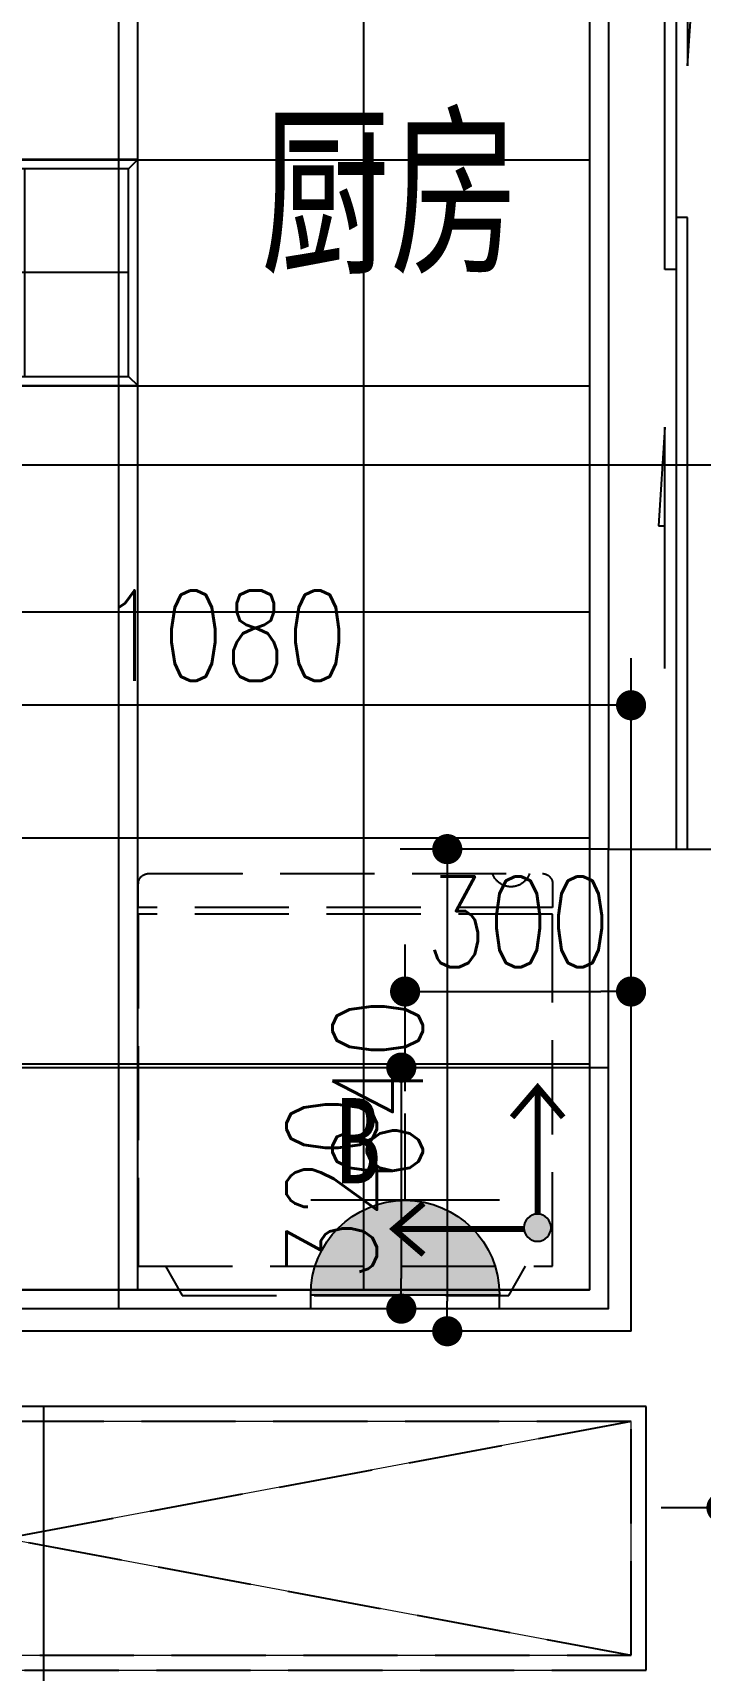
# Model space of a CAD drawing. Header units: inches. Extents: x -2597087 to 134135, y -662679 to 20000.
# Drawn here: x 7204 to 8090, y -35802 to -33628 of the extents above; entities that cross this region are included whole.
import ezdxf
from ezdxf.enums import TextEntityAlignment as Align

# ---------------------------------------------------------------- set-up
doc = ezdxf.new("R2010")
doc.units = ezdxf.units.IN
doc.header["$LTSCALE"] = 100
doc.header["$MEASUREMENT"] = 0
doc.linetypes.add('CENTER', pattern=[50.8, 31.75, -6.35, 6.35, -6.35])
doc.linetypes.add('DASH', pattern=[0.35, 0.25, -0.1])
doc.layers.get('0').update_dxf_attribs({"linetype": 'CONTINUOUS'})
doc.layers.get('Defpoints').update_dxf_attribs({"linetype": 'CONTINUOUS'})
for name, color, linetype in [('-04给水图层', 142, 'CENTER'), ('C天-CEILITE', 5, 'CONTINUOUS'), ('DOOR', 4, 'CONTINUOUS'), ('EQUIP-动力', 3, 'CONTINUOUS'), ('EQUIP-动力-DIM', 3, 'CONTINUOUS'), ('floor', 8, 'CONTINUOUS'), ('RC', 1, 'CONTINUOUS'), ('RC-dim', 3, 'CONTINUOUS'), ('WALL', 7, 'CONTINUOUS'), ('wall-dim', 3, 'CONTINUOUS'), ('WALL-FSL', 1, 'CONTINUOUS')]:
    doc.layers.add(name, color=color, linetype=linetype)
for name, color, linetype, lineweight in [('KBF', 1, 'CONTINUOUS', 0), ('PUB_TEXT', 2, 'CONTINUOUS', 0), ('平天共', 1, 'CONTINUOUS', 0)]:
    doc.layers.add(name, color=color, linetype=linetype, lineweight=lineweight)
doc.styles.add('st', font='', dxfattribs={"width": 0.7})
doc.styles.get("Standard").update_dxf_attribs({"font": 'txt.shx', "width": 0.8, "bigfont": 'GBCBIG.shx'})
doc.styles.add('宋体', font='', dxfattribs={"width": 0.8})
doc.styles.get('st').set_extended_font_data('SimSun')
doc.styles.get('宋体').set_extended_font_data('SimSun')
doc.dimstyles.new('50', dxfattribs={"dimscale": 50, "dimtxt": 2.4, "dimasz": 0.8, "dimexe": 1.25, "dimexo": 0.6, "dimgap": 0.65, "dimtad": 1, "dimdec": 0, "dimdsep": 46, "dimtxsty": 'Standard', "dimblk1": 'DOT', "dimblk2": 'DOT', "dimsah": 1, "dimcen": 2.5, "dimclrd": 3, "dimclre": 3, "dimclrt": 3, "dimadec": 0, "dimazin": 0, "dimtfac": 1, "dimtdec": 0, "dimtix": 1, "dimtmove": 2, "dimatfit": 0, "dimldrblk": 'DOT', "dimfxl": 5, "dimfxlon": 1, "dimarcsym": 0})

# ---------------------------------------------------------------- blocks, each defined once
blk = doc.blocks.new('$DorLib2D$00000131')
at = {"color": 0, "linetype": 'Continuous'}
for p, q in [((0.15, 0.125), (0.2319, 0.1973)), ((0.2319, 0.1973), (0.2319, 0.125)), ((-0.5, 0.125), (-0.5, 0)), ((0.0192, 0.125), (-0.5, 0.125)), ((0.0192, 0), (0.0192, 0.125)), ((0.35, 0.125), (0.15, 0.125)), ((-0.5, 0), (0.0192, 0)), ((-0.024, 0), (0.5, 0)), ((-0.024, -0.125), (-0.024, 0)), ((0.5, 0), (0.5, -0.125)), ((-0.35, -0.125), (-0.15, -0.125)), ((-0.2319, -0.1973), (-0.2319, -0.125)), ((-0.15, -0.125), (-0.2319, -0.1973)), ((0.5, -0.125), (-0.024, -0.125))]:
    blk.add_line(p, q, dxfattribs=at)
blk = doc.blocks.new('A$C0AC157FA')
at = {"color": 1, "linetype": 'DASH', "ltscale": 5}
blk.add_lwpolyline([(514.1, 521.1), (491.6, 560.1), (58.4, 560.1), (35.9, 521.1)], dxfattribs=at)
blk.add_lwpolyline([(0, 54), (550, 54), (550, 521.1), (0, 521.1)], close=True, dxfattribs=at)
blk.add_lwpolyline([(550, 45), (550, 13.5, -0.414214), (536.5, 0), (13.5, 0, -0.414214), (0, 13.5), (0, 45)], format="xyb", close=True, dxfattribs=at)
blk.add_arc((55.3, -8.3), 25.8, 18.8595, 161.1405, dxfattribs=at)
blk = doc.blocks.new('pkgds')
blk.add_hatch(color=1).paths.add_polyline_path([(162250.7, -60662.2, 1), (162296, -60662.2, 1)])
at = {"color": 1, "const_width": 10}
for points in [[(162317.9, -60473.2), (162275.5, -60423.6), (162233.1, -60473.2)], [(162275.5, -60639.7), (162275.5, -60423.6)], [(162090.3, -60704.9), (162040.7, -60662.5), (162090.3, -60620.1)], [(162250.7, -60662.5), (162040.7, -60662.5)]]:
    blk.add_lwpolyline(points, dxfattribs=at)
at = {"color": 1}
blk.add_circle((162273.4, -60662.2), 22.6, dxfattribs=at)
blk = doc.blocks.new('A$C7E671F70')
at = {"layer": 'C天-CEILITE', "color": 8}
for p, q in [((12.2, 287.8), (0, 300)), ((287.8, 287.8), (300, 300)), ((12.2, 12.2), (0, 0)), ((287.8, 12.2), (300, 0))]:
    blk.add_line(p, q, dxfattribs=at)
at = {"layer": 'C天-CEILITE', "color": 1}
blk.add_lwpolyline([(0, 300), (300, 300), (300, 0), (0, 0)], close=True, dxfattribs=at)
at = {"layer": 'C天-CEILITE', "color": 8}
blk.add_lwpolyline([(12.2, 287.8), (287.8, 287.8), (287.8, 12.2), (12.2, 12.2)], close=True, dxfattribs=at)
at = {"layer": 'RC', "color": 8}
for p, q in [((150, 287.8), (150, 12.2)), ((12.2, 150), (287.8, 150))]:
    blk.add_line(p, q, dxfattribs=at)
blk = doc.blocks.new('A$C305E440D')
at = {"layer": 'RC'}
blk.add_blockref('A$C7E671F70', (0, -300), dxfattribs=at)
blk = doc.blocks.new('_Dot')
at = {"color": 0, "linetype": 'ByBlock', "lineweight": -2}
blk.add_line((-0.5, 0), (-1, 0), dxfattribs=at)
at = {"color": 0, "linetype": 'ByBlock', "const_width": 0.5}
blk.add_lwpolyline([(-0.25, 0, 1), (0.25, 0, 1)], format="xyb", close=True, dxfattribs=at)
blk = doc.blocks.new('*D1205')
at = {"layer": 'Defpoints', "color": 0, "transparency": 16777216}
for p in [(8467.9, -35586.4), (8117.9, -35802.1), (8467.9, -35802.1)]:
    blk.add_point(p, dxfattribs=at)
at = {"layer": 'RC-dim', "color": 3, "lineweight": -2, "transparency": 16777216}
for p, q in [((8117.9, -35772.1), (8117.9, -35523.9)), ((8467.9, -35772.1), (8467.9, -35523.9)), ((8077.9, -35586.4), (8037.9, -35586.4)), ((8117.9, -35586.4), (8467.9, -35586.4)), ((8507.9, -35586.4), (8547.9, -35586.4))]:
    blk.add_line(p, q, dxfattribs=at)
at = {"layer": 'RC-dim', "color": 3, "lineweight": -2, "transparency": 16777216, "xscale": 40, "yscale": 40, "zscale": 40}
blk.add_blockref('_Dot', (8117.9, -35586.4), dxfattribs=at)
at = {"layer": 'RC-dim', "color": 3, "lineweight": -2, "transparency": 16777216, "xscale": 40, "yscale": 40, "zscale": 40, "rotation": 180}
blk.add_blockref('_Dot', (8467.9, -35586.4), dxfattribs=at)
at = {"layer": 'RC-dim', "color": 3, "transparency": 16777216, "insert": (8263.2, -35495.2), "char_height": 120, "attachment_point": 5}
blk.add_mtext('350', dxfattribs=at)
blk = doc.blocks.new('42aaaa')
at = {"color": 8, "linetype": 'DASH', "ltscale": 5}
blk.add_lwpolyline([(1589047.1, -154876.8), (1589047.1, -154845.3, 0.414214), (1589033.6, -154831.8), (1588510.6, -154831.8, 0.414214), (1588497.1, -154845.3), (1588497.1, -154876.8)], format="xyb", close=True, dxfattribs=at)
blk.add_lwpolyline([(1588497.1, -154885.8), (1589047.1, -154885.8), (1589047.1, -155352.9), (1588497.1, -155352.9)], close=True, dxfattribs=at)
blk.add_lwpolyline([(1589011.2, -155352.9), (1588988.7, -155391.9), (1588555.4, -155391.9), (1588532.9, -155352.9)], dxfattribs=at)
blk.add_arc((1588552.4, -154823.5), 25.8, 198.8595, 341.1405, dxfattribs=at)
at = {"layer": 'EQUIP-动力', "color": 8, "linetype": 'DASH', "ltscale": 5}
for points in [[(1590073, -155889.3), (1588373, -155889.3), (1588373, -155539.3), (1590073, -155539.3)], [(1590053, -155869.3), (1588393, -155869.3), (1588393, -155559.3), (1590053, -155559.3)]]:
    blk.add_lwpolyline(points, close=True, dxfattribs=at)
for points in [[(1588393, -155559.3), (1590053, -155869.3)], [(1590053, -155559.3), (1588393, -155869.3)]]:
    blk.add_lwpolyline(points, dxfattribs=at)
blk = doc.blocks.new('safre2cdas')
at = {"linetype": 'ByBlock', "lineweight": -2}
h = blk.add_hatch(color=0, dxfattribs=at)
edge = h.paths.add_edge_path()
edge.add_ellipse((-141.7, 0), major_axis=(-88.6, 88.6), ratio=1, start_angle=135, end_angle=315, ccw=False)
edge.add_line((-141.7, -125.2), (-141.7, 125.2))
at = {"color": 0, "linetype": 'ByBlock', "lineweight": -2}
for p, q in [((-160.3, 125.2), (-141.7, 125.2)), ((-141.7, 125.2), (-141.7, -125.2)), ((-16.4, -125.2), (-16.4, 125.2)), ((-16.4, 0), (98.6, 0)), ((-160.3, -125.2), (-141.7, -125.2))]:
    blk.add_line(p, q, dxfattribs=at)
at = {"color": 0, "linetype": 'ByBlock', "lineweight": -2, "extrusion": (0, 0, -1)}
blk.add_ellipse((-141.7, 0), major_axis=(88.6, 88.6), ratio=1, start_param=-0.785398, end_param=2.356194, dxfattribs=at)
blk = doc.blocks.new('*D1225')
at = {"layer": 'Defpoints', "color": 0, "transparency": 16777216}
for p in [(7997.9, -34901.1), (7697.9, -35063.2), (7997.9, -35063.2)]:
    blk.add_point(p, dxfattribs=at)
at = {"layer": 'EQUIP-动力-DIM', "color": 3, "lineweight": -2, "transparency": 16777216}
for p, q in [((7697.9, -35033.2), (7697.9, -34838.6)), ((7997.9, -35033.2), (7997.9, -34838.6)), ((7737.9, -34901.1), (7957.9, -34901.1))]:
    blk.add_line(p, q, dxfattribs=at)
at = {"layer": 'EQUIP-动力-DIM', "color": 3, "lineweight": -2, "transparency": 16777216, "xscale": 40, "yscale": 40, "zscale": 40, "rotation": 180}
blk.add_blockref('_Dot', (7697.9, -34901.1), dxfattribs=at)
at = {"layer": 'EQUIP-动力-DIM', "color": 3, "lineweight": -2, "transparency": 16777216, "xscale": 40, "yscale": 40, "zscale": 40}
blk.add_blockref('_Dot', (7997.9, -34901.1), dxfattribs=at)
at = {"layer": 'EQUIP-动力-DIM', "color": 3, "transparency": 16777216, "insert": (7847.9, -34808.6), "char_height": 120, "attachment_point": 5}
blk.add_mtext('300', dxfattribs=at)
blk = doc.blocks.new('*D1290')
at = {"layer": 'Defpoints', "color": 0, "transparency": 16777216}
for p in [(7997.9, -34712.1), (7753.9, -35352.1), (7997.9, -35352.1)]:
    blk.add_point(p, dxfattribs=at)
at = {"layer": 'wall-dim', "color": 3, "lineweight": -2, "transparency": 16777216}
for p, q in [((7967.9, -34712.1), (7691.4, -34712.1)), ((7753.9, -34752.1), (7753.9, -35312.1)), ((7967.9, -35352.1), (7691.4, -35352.1))]:
    blk.add_line(p, q, dxfattribs=at)
at = {"layer": 'wall-dim', "color": 3, "lineweight": -2, "transparency": 16777216, "xscale": 40, "yscale": 40, "zscale": 40}
for p, rotation in [((7753.9, -34712.1), 90), ((7753.9, -35352.1), 270)]:
    blk.add_blockref('_Dot', p, dxfattribs=dict(at, rotation=rotation))
at = {"layer": 'wall-dim', "color": 3, "transparency": 16777216, "insert": (7661.4, -35032.1), "char_height": 120, "attachment_point": 5, "rotation": 90}
blk.add_mtext('640', dxfattribs=at)
blk = doc.blocks.new('*D1291')
at = {"layer": 'Defpoints', "color": 0, "transparency": 16777216}
for p in [(6917.9, -34521.1), (6917.9, -34802.1), (7997.9, -34802.1)]:
    blk.add_point(p, dxfattribs=at)
at = {"layer": 'wall-dim', "color": 3, "lineweight": -2, "transparency": 16777216}
for p, q in [((6917.9, -34772.1), (6917.9, -34458.6)), ((7997.9, -34772.1), (7997.9, -34458.6)), ((7957.9, -34521.1), (6957.9, -34521.1))]:
    blk.add_line(p, q, dxfattribs=at)
at = {"layer": 'wall-dim', "color": 3, "lineweight": -2, "transparency": 16777216, "xscale": 40, "yscale": 40, "zscale": 40, "rotation": 180}
blk.add_blockref('_Dot', (6917.9, -34521.1), dxfattribs=at)
at = {"layer": 'wall-dim', "color": 3, "lineweight": -2, "transparency": 16777216, "xscale": 40, "yscale": 40, "zscale": 40}
blk.add_blockref('_Dot', (7997.9, -34521.1), dxfattribs=at)
at = {"layer": 'wall-dim', "color": 3, "transparency": 16777216, "insert": (7457.9, -34428.6), "char_height": 120, "attachment_point": 5}
blk.add_mtext('1080', dxfattribs=at)
blk = doc.blocks.new('*D1365')
at = {"layer": 'Defpoints', "color": 0, "transparency": 16777216}
for p in [(7576, -35002.1), (7576, -35322.1), (7692.9, -35322.1)]:
    blk.add_point(p, dxfattribs=at)
at = {"layer": 'floor', "color": 3, "lineweight": -2, "transparency": 16777216}
for p, q in [((7606, -35002.1), (7755.4, -35002.1)), ((7692.9, -35042.1), (7692.9, -35282.1)), ((7606, -35322.1), (7755.4, -35322.1))]:
    blk.add_line(p, q, dxfattribs=at)
at = {"layer": 'floor', "color": 3, "lineweight": -2, "transparency": 16777216, "xscale": 40, "yscale": 40, "zscale": 40}
for p, rotation in [((7692.9, -35002.1), 90), ((7692.9, -35322.1), 270)]:
    blk.add_blockref('_Dot', p, dxfattribs=dict(at, rotation=rotation))
at = {"layer": 'floor', "color": 3, "transparency": 16777216, "insert": (7600.4, -35162.1), "char_height": 120, "attachment_point": 5, "rotation": 90}
blk.add_mtext('320', dxfattribs=at)

msp = doc.modelspace()

# ---------------------------------------------------------------- hatches: boundary and pattern name
at = {"layer": 'RC'}
h = msp.add_hatch(dxfattribs=at)
h.set_pattern_fill('_USER', color=8, scale=300, double=1, pattern_type=0)
h.set_pattern_definition([(0, (7942.9, -35297.1), (0, 300), []), (90, (7942.9, -35297.1), (-300, 2e-14), [])])
h.paths.add_polyline_path([(6747.892, -33702.103), (6872.884, -33702.103), (6872.884, -34602.103), (6747.892, -34602.103), (6747.892, -34697.103), (6972.895, -34697.103), (6972.895, -35297.103), (7942.895, -35297.103), (7942.895, -32657.103), (7862.895, -32657.103), (7862.895, -32627.103), (6972.895, -32627.103), (6972.895, -32657.103), (6747.892, -32657.103)])

# ---------------------------------------------------------------- linework, layer by layer
at = {"layer": 'floor'}
for p, q in [((7317.895, -35322.103), (7317.895, -32602.103)), ((6847.895, -34202.103), (10817.895, -34202.103)), ((6947.895, -35002.103), (7967.895, -35002.103)), ((7217.895, -35452.103), (7217.895, -37002.103))]:
    msp.add_line(p, q, dxfattribs=at)
at = {"layer": 'RC', "color": 8}
msp.add_lwpolyline([(6747.892, -33702.103), (6747.892, -32657.103), (6972.895, -32657.103), (6972.895, -32627.103), (7862.895, -32627.103), (7862.895, -32657.103), (7942.895, -32657.103), (7942.895, -35297.103), (6972.895, -35297.103), (6972.895, -35197.103), (6972.895, -35197.103), (6972.895, -34697.103), (6747.892, -34697.103), (6747.892, -34602.103)], dxfattribs=at)
at = {"layer": 'RC'}
msp.add_lwpolyline([(8117.895, -33112.103), (7967.895, -33112.103), (7967.895, -34712.103), (8117.895, -34712.103)], close=True, dxfattribs=at)
at = {"layer": 'WALL'}
for p, q in [((7997.895, -35352.103), (7997.895, -34712.103)), ((7997.895, -34712.103), (8117.895, -34712.103)), ((7997.895, -35352.103), (6917.895, -35352.103)), ((8017.895, -35452.103), (6917.895, -35452.103)), ((8017.895, -35802.103), (8017.895, -35452.103))]:
    msp.add_line(p, q, dxfattribs=at)
at = {"layer": 'WALL-FSL'}
msp.add_lwpolyline([(7997.895, -33112.103), (7967.895, -33112.103), (7967.895, -32632.103), (7887.895, -32632.103), (7887.895, -32032.103), (6947.895, -32032.103), (6947.895, -32632.103), (6347.895, -32632.103), (6347.895, -34722.103), (6947.895, -34722.103), (6947.895, -35222.103), (6947.895, -35222.103), (6947.895, -35322.103), (7967.895, -35322.103), (7967.895, -34712.103), (7997.895, -34712.103)], dxfattribs=at)
at = {"layer": '平天共', "color": 2}
msp.add_lwpolyline([(6317.895, -35802.103), (8017.895, -35802.103), (8017.895, -35452.103), (6317.895, -35452.103)], close=True, dxfattribs=at)
at = {"layer": '平天共', "color": 1}
msp.add_lwpolyline([(6337.895, -35782.103), (7997.895, -35782.103), (7997.895, -35472.103), (6337.895, -35472.103)], close=True, dxfattribs=at)
for points in [[(7997.895, -35472.103), (6337.895, -35782.103)], [(6337.895, -35472.103), (7997.895, -35782.103)]]:
    msp.add_lwpolyline(points, dxfattribs=at)

# ---------------------------------------------------------------- block references
at = {"layer": '-04给水图层', "xscale": -1}
msp.add_blockref('42aaaa', (1596390.859, 120087.209), dxfattribs=at)
at = {"layer": 'DOOR', "xscale": 1600, "yscale": -120, "zscale": -1600, "rotation": 270}
msp.add_blockref('$DorLib2D$00000131', (8057.895, -33912.103), dxfattribs=at)
at = {"layer": 'EQUIP-动力', "xscale": -1}
msp.add_blockref('42aaaa', (1596390.859, 120087.209), dxfattribs=at)
at = {"layer": 'EQUIP-动力', "rotation": 90.00000000000001}
msp.add_blockref('safre2cdas', (7697.895, -35161.831), dxfattribs=at)
at = {"layer": 'KBF', "linetype": 'Continuous', "rotation": 180}
msp.add_blockref('A$C0AC157FA', (7893.777, -34744.603), dxfattribs=at)
at = {"layer": 'RC', "color": 8, "xscale": -1, "rotation": 270}
msp.add_blockref('A$C305E440D', (7343.131, -34096.737), dxfattribs=at)
at = {"layer": 'RC', "color": 1, "xscale": -0.7999999998137355, "yscale": 0.7999999998137355, "zscale": 0.7999999998137355, "rotation": 90}
msp.add_blockref('pkgds', (-40656.16, 94604.132), dxfattribs=at)

# ---------------------------------------------------------------- texts
at = {"layer": 'EQUIP-动力', "style": '宋体', "width": 0.8}
msp.add_text('B', height=113.256, rotation=0.000251, dxfattribs=at).set_placement((7635.581, -35099.238), align=Align.MIDDLE_CENTER)
at = {"layer": 'PUB_TEXT', "linetype": 'ByBlock', "style": 'st', "width": 0.7}
msp.add_text('厨房', height=180, dxfattribs=at).set_placement((7506.253, -33929.017))

# ---------------------------------------------------------------- dimensions: what is measured, and where the dimension line sits
at = {"layer": 'EQUIP-动力-DIM'}
dim = msp.add_linear_dim(base=(7997.895, -34901.14), p1=(7697.895, -35063.199), p2=(7997.895, -35063.199), angle=180, dimstyle='50', dxfattribs=at)
dim.commit()
dim.dimension.update_dxf_attribs({"geometry": '*D1225', "text_midpoint": (7847.895, -34808.64)})
at = {"layer": 'floor'}
dim = msp.add_linear_dim(base=(7692.888, -35322.103), p1=(7576.038, -35002.103), p2=(7576.038, -35322.103), angle=90, dimstyle='50', override={"dimarcsym": 2}, dxfattribs=at)
dim.commit()
dim.dimension.update_dxf_attribs({"geometry": '*D1365', "text_midpoint": (7600.388, -35162.103)})
at = {"layer": 'RC-dim'}
dim = msp.add_linear_dim(base=(8467.895, -35586.421), p1=(8117.895, -35802.103), p2=(8467.895, -35802.103), angle=180, dimstyle='50', dxfattribs=at)
dim.commit()
dim.dimension.update_dxf_attribs({"geometry": '*D1205', "text_midpoint": (8263.193, -35495.171), "dimtype": 160})
at = {"layer": 'wall-dim'}
for base, p1, p2, angle, picture, middle in [((6917.895, -34521.145), (7997.895, -34802.103), (6917.895, -34802.103), 180, '*D1291', (7457.895, -34428.645)), ((7753.926, -35352.103), (7997.895, -34712.103), (7997.895, -35352.103), 90, '*D1290', (7661.426, -35032.103))]:
    dim = msp.add_linear_dim(base=base, p1=p1, p2=p2, angle=angle, dimstyle='50', override={"dimfxl": 250, "dimarcsym": 2}, dxfattribs=at)
    dim.commit()
    dim.dimension.update_dxf_attribs({"geometry": picture, "text_midpoint": middle})

doc.saveas('drawing.dxf')
